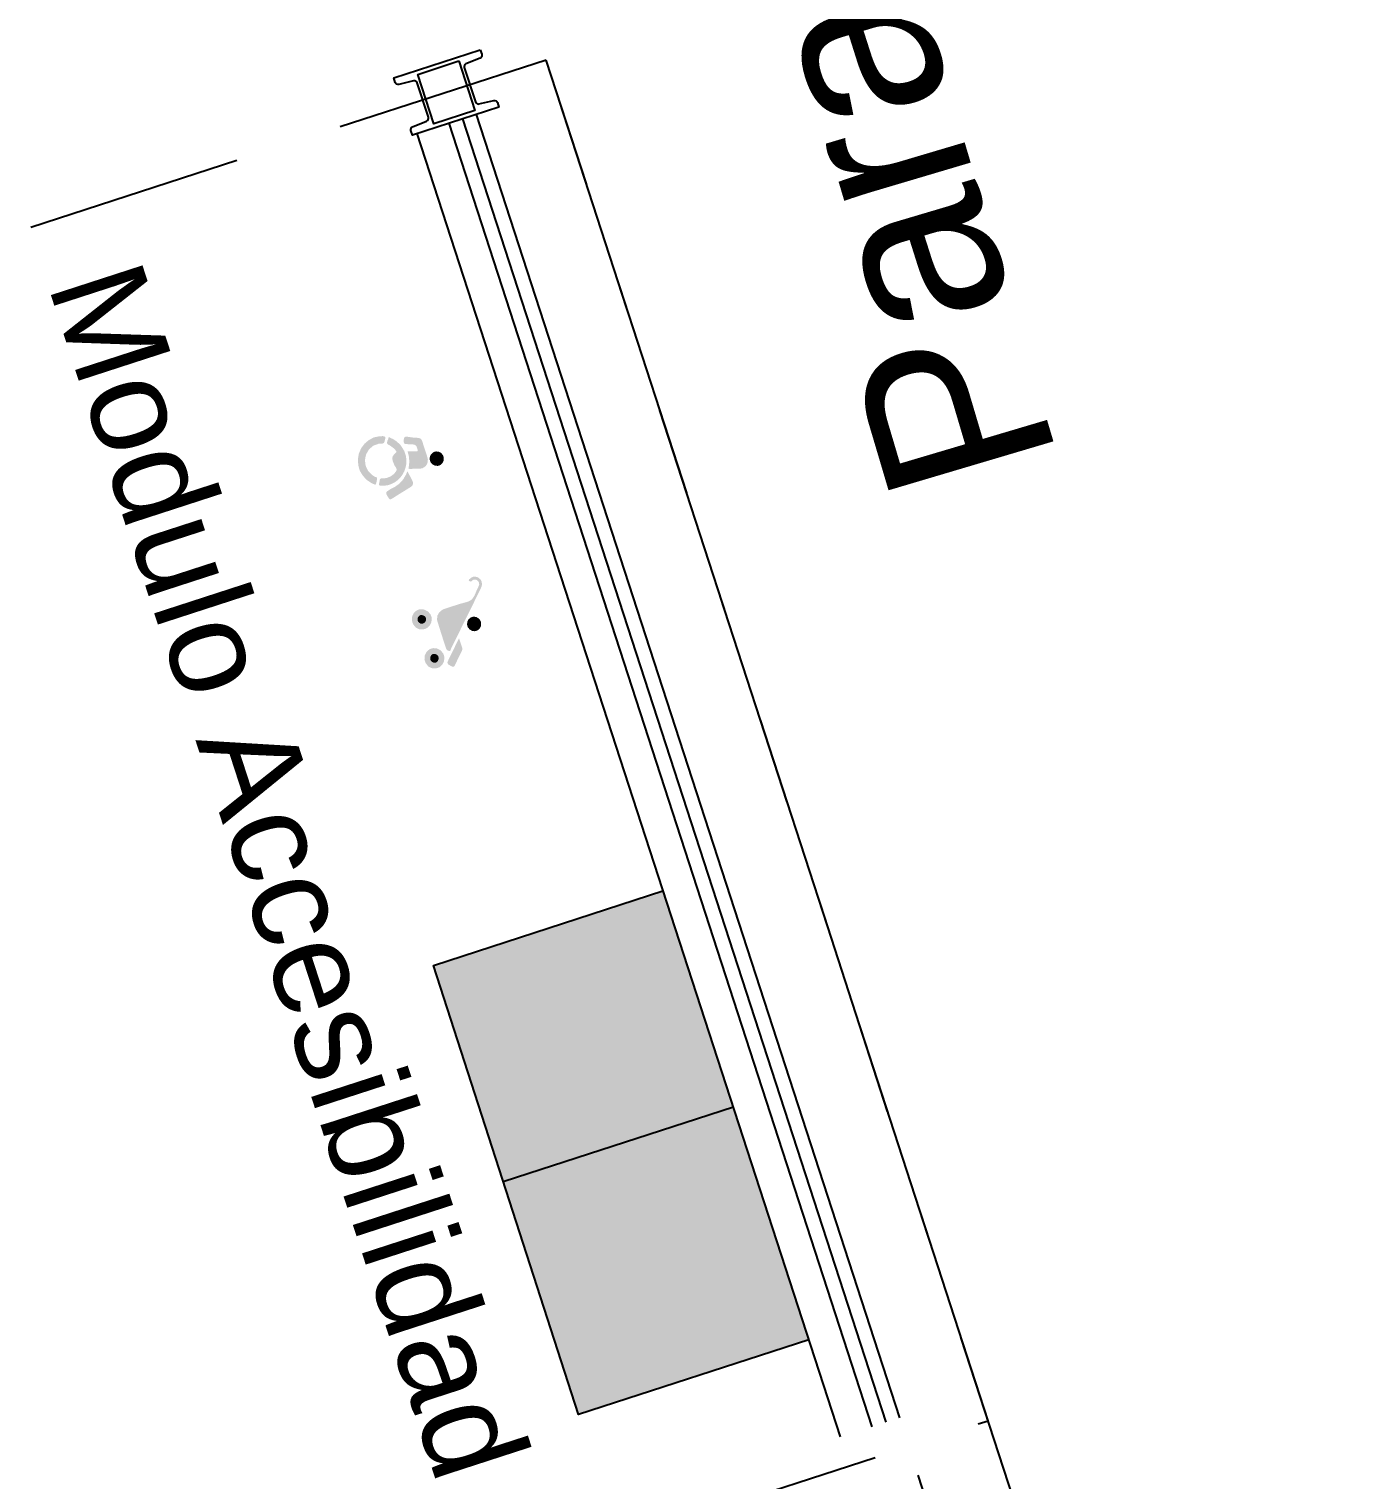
# Model space of a CAD drawing. Header units: metres. Extents: x -296 to 345, y -1036 to 474.
# Drawn here: x 54.275 to 57.322, y -54.712 to -51.367 of the extents above; entities that cross this region are included whole.
import ezdxf

# ---------------------------------------------------------------- set-up
doc = ezdxf.new("R2010")
doc.units = ezdxf.units.M
doc.linetypes.add('HIDDENX2', pattern=[0.75, 0.5, -0.25])
for name, color, linetype in [('DGPRO_Aclaraciones', 6, 'Continuous'), ('DGPRO_Paradores nuevos', 1, 'Continuous'), ('H', 253, 'Continuous'), ('paradas', 7, 'Continuous')]:
    doc.layers.add(name, color=color, linetype=linetype)
doc.styles.get("Standard").update_dxf_attribs({"font": 'arial.ttf'})

# ---------------------------------------------------------------- blocks, each defined once
blk = doc.blocks.new('accesibilidad')
at = {"layer": 'H', "linetype": 'Continuous'}
for points in [[(6074.8517, 3720.5157), (6074.859, 3720.5152), (6074.8723, 3720.512), (6074.8844, 3720.5057), (6074.8945, 3720.4969), (6074.902, 3720.4863), (6074.9071, 3720.4742), (6074.9093, 3720.4611), (6074.9078, 3720.4476), (6074.9058, 3720.4408), (6074.905, 3720.439), (6074.9038, 3720.4373), (6074.9028, 3720.4365), (6074.902, 3720.436), (6074.9008, 3720.436), (6074.8988, 3720.4368), (6074.8973, 3720.438), (6074.8957, 3720.4388), (6074.8927, 3720.4405), (6074.891, 3720.442), (6074.89, 3720.4433), (6074.8897, 3720.4451), (6074.8897, 3720.4473), (6074.8902, 3720.4488), (6074.892, 3720.4556), (6074.8915, 3720.4687), (6074.8864, 3720.4805), (6074.8779, 3720.4901), (6074.8718, 3720.4938), (6074.8658, 3720.4969), (6074.8532, 3720.4994), (6074.8407, 3720.4979), (6074.8286, 3720.4921), (6074.8231, 3720.4876), (6074.8223, 3720.4871), (6074.8213, 3720.4853), (6074.8203, 3720.484), (6074.8195, 3720.4833), (6074.8188, 3720.483), (6074.8175, 3720.483), (6074.817, 3720.4833), (6074.8107, 3720.4863), (6074.8052, 3720.4901), (6074.8047, 3720.4918), (6074.8054, 3720.4928), (6074.8065, 3720.4938), (6074.8067, 3720.4944), (6074.8107, 3720.4989), (6074.8208, 3720.5067), (6074.8326, 3720.5125), (6074.8452, 3720.5155), (6074.8517, 3720.5157)], [(6074.3816, 3720.5082), (6074.3813, 3720.4954), (6074.3793, 3720.4951), (6074.3758, 3720.4933), (6074.373, 3720.4908), (6074.3715, 3720.4873), (6074.3712, 3720.4853), (6074.3715, 3720.4833), (6074.3732, 3720.48), (6074.3763, 3720.4773), (6074.3798, 3720.4757), (6074.3818, 3720.4757), (6074.3838, 3720.4757), (6074.3873, 3720.4775), (6074.3901, 3720.4803), (6074.3913, 3720.483), (6074.3919, 3720.4848), (6074.3919, 3720.4858), (6074.3916, 3720.4878), (6074.3898, 3720.4911), (6074.3871, 3720.4939), (6074.3833, 3720.4951), (6074.3813, 3720.4954), (6074.3816, 3720.5082), (6074.3866, 3720.5079), (6074.3949, 3720.5044), (6074.4014, 3720.4981), (6074.4049, 3720.4898), (6074.4052, 3720.4853), (6074.4047, 3720.4808), (6074.4012, 3720.4727), (6074.3949, 3720.4664), (6074.3866, 3720.4629), (6074.3818, 3720.4624), (6074.3773, 3720.4627), (6074.3687, 3720.4662), (6074.3622, 3720.4725), (6074.3584, 3720.4808), (6074.3582, 3720.4853), (6074.3584, 3720.4901), (6074.3619, 3720.4984), (6074.3682, 3720.5047), (6074.3768, 3720.5079), (6074.3816, 3720.5082)], [(6074.3813, 3720.4954), (6074.3833, 3720.4951), (6074.3871, 3720.4939), (6074.3898, 3720.4911), (6074.3916, 3720.4878), (6074.3919, 3720.4858), (6074.3919, 3720.4848), (6074.3913, 3720.483), (6074.3901, 3720.4803), (6074.3873, 3720.4775), (6074.3838, 3720.4757), (6074.3818, 3720.4757), (6074.3798, 3720.4757), (6074.3763, 3720.4773), (6074.3732, 3720.48), (6074.3715, 3720.4833), (6074.3712, 3720.4853), (6074.3715, 3720.4873), (6074.373, 3720.4908), (6074.3758, 3720.4933), (6074.3793, 3720.4951), (6074.3813, 3720.4954)], [(6074.4764, 3720.5082), (6074.4759, 3720.4954), (6074.4738, 3720.4951), (6074.4703, 3720.4936), (6074.4676, 3720.4911), (6074.4663, 3720.4876), (6074.466, 3720.4856), (6074.4663, 3720.4835), (6074.4678, 3720.48), (6074.4706, 3720.4773), (6074.4741, 3720.4757), (6074.4761, 3720.4757), (6074.4781, 3720.4757), (6074.4816, 3720.4775), (6074.4844, 3720.4803), (6074.4859, 3720.4838), (6074.4862, 3720.4856), (6074.4859, 3720.4876), (6074.4844, 3720.4911), (6074.4816, 3720.4936), (6074.4779, 3720.4951), (6074.4759, 3720.4954), (6074.4764, 3720.5082), (6074.4811, 3720.5079), (6074.4894, 3720.5044), (6074.4957, 3720.4984), (6074.4993, 3720.4903), (6074.4998, 3720.4858), (6074.4993, 3720.4813), (6074.4957, 3720.473), (6074.4892, 3720.4664), (6074.4809, 3720.4629), (6074.4761, 3720.4624), (6074.4713, 3720.4627), (6074.463, 3720.4664), (6074.4565, 3720.4727), (6074.453, 3720.481), (6074.4527, 3720.4858), (6074.453, 3720.4903), (6074.4565, 3720.4986), (6074.4628, 3720.5047), (6074.4713, 3720.5079), (6074.4764, 3720.5082)], [(6074.4759, 3720.4954), (6074.4779, 3720.4951), (6074.4816, 3720.4936), (6074.4844, 3720.4911), (6074.4859, 3720.4876), (6074.4862, 3720.4856), (6074.4859, 3720.4838), (6074.4844, 3720.4803), (6074.4816, 3720.4775), (6074.4781, 3720.4757), (6074.4761, 3720.4757), (6074.4741, 3720.4757), (6074.4706, 3720.4773), (6074.4678, 3720.48), (6074.4663, 3720.4835), (6074.466, 3720.4856), (6074.4663, 3720.4876), (6074.4676, 3720.4911), (6074.4703, 3720.4936), (6074.4738, 3720.4951), (6074.4759, 3720.4954)], [(6074.8019, 3720.4835), (6074.8034, 3720.483), (6074.8044, 3720.4825), (6074.8077, 3720.4805), (6074.811, 3720.4788), (6074.8122, 3720.4783), (6074.8132, 3720.4772), (6074.8138, 3720.4767), (6074.814, 3720.476), (6074.814, 3720.4752), (6074.814, 3720.4737), (6074.8135, 3720.4725), (6074.8122, 3720.4682), (6074.8112, 3720.4597), (6074.812, 3720.4513), (6074.815, 3720.443), (6074.8173, 3720.4393), (6074.8183, 3720.4378), (6074.8203, 3720.4355), (6074.8221, 3720.4342), (6074.8233, 3720.434), (6074.8256, 3720.434), (6074.8276, 3720.4342), (6074.8336, 3720.4358), (6074.8402, 3720.4363), (6074.8439, 3720.4365), (6074.85, 3720.4358), (6074.8547, 3720.433), (6074.8583, 3720.4282), (6074.8595, 3720.4249), (6074.8603, 3720.4237), (6074.861, 3720.4224), (6074.8618, 3720.4219), (6074.8625, 3720.4219), (6074.8633, 3720.4219), (6074.8646, 3720.4224), (6074.8656, 3720.4227), (6074.8703, 3720.4247), (6074.8786, 3720.4305), (6074.8824, 3720.4337), (6074.8834, 3720.435), (6074.8857, 3720.436), (6074.8877, 3720.4363), (6074.8895, 3720.4355), (6074.892, 3720.434), (6074.895, 3720.4312), (6074.8967, 3720.4302), (6074.8975, 3720.4297), (6074.8985, 3720.4292), (6074.8988, 3720.4287), (6074.8988, 3720.4272), (6074.8978, 3720.4259), (6074.8957, 3720.4244), (6074.8952, 3720.4237), (6074.8922, 3720.4204), (6074.8854, 3720.4149), (6074.8744, 3720.4083), (6074.858, 3720.4041), (6074.8452, 3720.4041), (6074.8369, 3720.4058), (6074.8329, 3720.4071), (6074.8283, 3720.4088), (6074.8205, 3720.4131), (6074.8135, 3720.4184), (6074.8075, 3720.4244), (6074.8027, 3720.4312), (6074.7987, 3720.4388), (6074.7961, 3720.4471), (6074.7946, 3720.4559), (6074.7946, 3720.4606), (6074.7946, 3720.4652), (6074.7966, 3720.4752), (6074.7984, 3720.4805), (6074.7989, 3720.4815), (6074.7999, 3720.4828), (6074.8004, 3720.4833), (6074.8012, 3720.4835), (6074.8019, 3720.4835)], [(6074.3622, 3720.4601), (6074.3639, 3720.4594), (6074.3672, 3720.4566), (6074.3707, 3720.4534), (6074.3886, 3720.436), (6074.408, 3720.4171), (6074.3989, 3720.4171), (6074.3919, 3720.4171), (6074.3848, 3720.4171), (6074.3836, 3720.4174), (6074.3813, 3720.4179), (6074.3783, 3720.4199), (6074.3763, 3720.4217), (6074.3642, 3720.4337), (6074.3516, 3720.4456), (6074.3506, 3720.4466), (6074.3496, 3720.4481), (6074.3494, 3720.4488), (6074.3494, 3720.4498), (6074.3496, 3720.4508), (6074.3506, 3720.4521), (6074.3519, 3720.4534), (6074.3549, 3720.4564), (6074.3584, 3720.4594), (6074.3604, 3720.4601), (6074.3622, 3720.4601)], [(6074.4276, 3720.4529), (6074.4603, 3720.4526), (6074.4651, 3720.4521), (6074.4733, 3720.4483), (6074.4791, 3720.442), (6074.4824, 3720.4335), (6074.4829, 3720.4287), (6074.4829, 3720.4131), (6074.4829, 3720.3975), (6074.4829, 3720.396), (6074.4829, 3720.3945), (6074.4829, 3720.393), (6074.4826, 3720.3852), (6074.4819, 3720.3734), (6074.4826, 3720.3658), (6074.4839, 3720.3626), (6074.4857, 3720.359), (6074.4909, 3720.3527), (6074.5008, 3720.3442), (6074.507, 3720.3384), (6074.5086, 3720.3369), (6074.5118, 3720.3346), (6074.5153, 3720.3339), (6074.5191, 3720.3344), (6074.5211, 3720.3354), (6074.5229, 3720.3366), (6074.5252, 3720.3394), (6074.5262, 3720.3427), (6074.5257, 3720.3465), (6074.5247, 3720.3482), (6074.5242, 3720.3492), (6074.5242, 3720.3505), (6074.5242, 3720.3512), (6074.5247, 3720.3522), (6074.5257, 3720.3533), (6074.5264, 3720.3538), (6074.5269, 3720.3543), (6074.5282, 3720.3545), (6074.5289, 3720.3543), (6074.5294, 3720.3538), (6074.5302, 3720.353), (6074.5307, 3720.3512), (6074.5309, 3720.3507), (6074.532, 3720.3482), (6074.533, 3720.3432), (6074.532, 3720.3387), (6074.5297, 3720.3344), (6074.5279, 3720.3324), (6074.5257, 3720.3304), (6074.5214, 3720.3281), (6074.5166, 3720.3274), (6074.5116, 3720.3281), (6074.5091, 3720.3289), (6074.5068, 3720.3301), (6074.503, 3720.3331), (6074.5013, 3720.3346), (6074.4459, 3720.3885), (6074.3908, 3720.4423), (6074.3901, 3720.4428), (6074.3883, 3720.4438), (6074.3873, 3720.4448), (6074.3868, 3720.4456), (6074.3866, 3720.4463), (6074.3868, 3720.4473), (6074.3871, 3720.4478), (6074.3883, 3720.4498), (6074.3911, 3720.4521), (6074.3936, 3720.4526), (6074.3949, 3720.4529), (6074.4276, 3720.4529)], [(6074.7758, 3720.4742), (6074.7775, 3720.474), (6074.7785, 3720.4737), (6074.7795, 3720.4732), (6074.7803, 3720.4727), (6074.7813, 3720.471), (6074.7828, 3720.4662), (6074.7841, 3720.4611), (6074.7843, 3720.4597), (6074.7846, 3720.4581), (6074.7856, 3720.4513), (6074.7894, 3720.4388), (6074.7961, 3720.427), (6074.8054, 3720.4166), (6074.8112, 3720.4116), (6074.7979, 3720.4093), (6074.7866, 3720.4076), (6074.7841, 3720.4073), (6074.78, 3720.4081), (6074.777, 3720.4101), (6074.775, 3720.4136), (6074.7743, 3720.4159), (6074.768, 3720.4413), (6074.7617, 3720.4664), (6074.7614, 3720.4677), (6074.7617, 3720.4689), (6074.7617, 3720.4697), (6074.7622, 3720.4702), (6074.7627, 3720.4707), (6074.7639, 3720.4712), (6074.7652, 3720.4717), (6074.7705, 3720.4732), (6074.7758, 3720.4742)], [(6074.4291, 3720.3902), (6074.4326, 3720.3897), (6074.4386, 3720.3872), (6074.4429, 3720.3827), (6074.4452, 3720.3769), (6074.4454, 3720.3734), (6074.4452, 3720.3701), (6074.4424, 3720.3643), (6074.4379, 3720.36), (6074.4321, 3720.3578), (6074.4288, 3720.3575), (6074.4256, 3720.3578), (6074.4195, 3720.3603), (6074.4147, 3720.3648), (6074.4122, 3720.3709), (6074.412, 3720.3741), (6074.4122, 3720.3774), (6074.415, 3720.3832), (6074.4195, 3720.3875), (6074.4256, 3720.39), (6074.4291, 3720.3902)], [(6074.8165, 3720.4071), (6074.8173, 3720.4071), (6074.818, 3720.4066), (6074.8185, 3720.4063), (6074.8228, 3720.4041), (6074.8311, 3720.4005), (6074.8447, 3720.3975), (6074.8545, 3720.3973), (6074.8517, 3720.3875), (6074.8485, 3720.3784), (6074.8482, 3720.3774), (6074.8482, 3720.3761), (6074.8482, 3720.3754), (6074.8487, 3720.3749), (6074.8492, 3720.3746), (6074.8507, 3720.3741), (6074.852, 3720.3739), (6074.8547, 3720.3739), (6074.8595, 3720.3741), (6074.8625, 3720.3756), (6074.8643, 3720.3769), (6074.8661, 3720.3802), (6074.8668, 3720.3829), (6074.8676, 3720.3854), (6074.8698, 3720.3902), (6074.8708, 3720.3925), (6074.8716, 3720.3948), (6074.8729, 3720.3973), (6074.8741, 3720.3985), (6074.8754, 3720.399), (6074.8771, 3720.399), (6074.8799, 3720.3985), (6074.8824, 3720.3975), (6074.8844, 3720.3965), (6074.8867, 3720.395), (6074.8877, 3720.394), (6074.8882, 3720.3927), (6074.8884, 3720.3915), (6074.8879, 3720.389), (6074.8869, 3720.387), (6074.8814, 3720.3759), (6074.8769, 3720.3646), (6074.8761, 3720.3628), (6074.8741, 3720.3603), (6074.8716, 3720.3585), (6074.8683, 3720.3578), (6074.8666, 3720.3578), (6074.8472, 3720.3578), (6074.8278, 3720.3578), (6074.8226, 3720.3583), (6074.816, 3720.3613), (6074.8125, 3720.3641), (6074.8097, 3720.3676), (6074.808, 3720.3719), (6074.8072, 3720.3764), (6074.8077, 3720.3812), (6074.8082, 3720.3837), (6074.8115, 3720.394), (6074.8145, 3720.4041), (6074.8148, 3720.4048), (6074.8153, 3720.4061), (6074.8155, 3720.4066), (6074.816, 3720.4068), (6074.8165, 3720.4071)], [(6074.8175, 3720.3545), (6074.821, 3720.3545), (6074.8271, 3720.352), (6074.8316, 3720.3477), (6074.8344, 3720.3417), (6074.8346, 3720.3384), (6074.8344, 3720.3349), (6074.8319, 3720.3291), (6074.8276, 3720.3246), (6074.8215, 3720.3223), (6074.818, 3720.3221), (6074.8145, 3720.3223), (6074.8085, 3720.3248), (6074.8039, 3720.3291), (6074.8014, 3720.3349), (6074.8012, 3720.3384), (6074.8014, 3720.3414), (6074.8039, 3720.3472), (6074.8085, 3720.3517), (6074.8143, 3720.3543), (6074.8175, 3720.3545)]]:
    blk.add_hatch(color=7, dxfattribs=at).paths.add_polyline_path(points)
blk = doc.blocks.new('A$C07AB3025')
at = {"layer": 'paradas', "true_color": 0x939598}
h = blk.add_hatch(color=252, dxfattribs=at)
h.dxf.hatch_style = 1
h.paths.add_polyline_path([(93.0885, -499.893), (93.4247, -500.9284), (92.8934, -501.1009), (92.5583, -500.0651)])
at = {"layer": 'DGPRO_Paradores nuevos', "color": 1, "linetype": 'HIDDENX2'}
blk.add_line((94.8571, -504.2538, -1.032), (89.7605, -488.5607, -1.032), dxfattribs=at)
at = {"layer": 'DGPRO_Paradores nuevos', "color": 1, "elevation": -1.032}
blk.add_lwpolyline([(93.6762, -501.2407), (94.6526, -504.2472)], dxfattribs=at)
at = {"layer": 'paradas', "color": 1, "elevation": -1.032}
blk.add_lwpolyline([(92.6666, -497.9528), (92.67, -497.9634, -0.391021), (92.6661, -497.972), (92.6335, -497.9855, 0.391021), (92.6296, -497.9942), (92.6553, -498.0733, 0.391021), (92.6635, -498.078), (92.6978, -498.0698, -0.391021), (92.7061, -498.0744), (92.7095, -498.085), (92.5098, -498.1499), (92.5064, -498.1393, -0.391021), (92.5103, -498.1307), (92.5426, -498.1173, 0.402257), (92.5468, -498.1085), (92.5211, -498.0294, 0.391021), (92.5128, -498.0247), (92.4786, -498.0329, -0.391021), (92.4703, -498.0282), (92.4669, -498.0177)], format="xyb", close=True, dxfattribs=at)
at = {"layer": 'paradas', "color": 1, "linetype": 'HIDDENX2', "elevation": -1.032}
blk.add_lwpolyline([(93.8378, -501.1152), (92.8185, -497.9766), (90.6557, -498.679), (91.675, -501.8176), (93.8378, -501.1152)], dxfattribs=at)
at = {"layer": 'paradas', "color": 1, "elevation": -1.032}
blk.add_lwpolyline([(92.6172, -497.9788), (92.6543, -498.093), (92.5592, -498.1239), (92.5221, -498.0097)], close=True, dxfattribs=at)
for points in [[(92.5937, -498.1226), (93.57, -501.1291)], [(92.6258, -498.1122), (93.6021, -501.1186)], [(92.6568, -498.1021), (93.6332, -501.1085)], [(93.4976, -501.1526), (92.5212, -498.1462)], [(93.4247, -500.9284), (92.8934, -501.1009), (92.5583, -500.0651), (93.0897, -499.8926)], [(92.7214, -500.5631), (93.2503, -500.3913)]]:
    blk.add_lwpolyline(points, dxfattribs=at)
at = {"rotation": 107.9637239528128}
blk.add_blockref('accesibilidad', (5505.1089, -5130.1714, -14.398), dxfattribs=at)
at = {"layer": 'DGPRO_Aclaraciones', "insert": (93.6212, -499.0127, -1.032), "char_height": 0.396737, "attachment_point": 1, "rotation": 106.532}
blk.add_mtext_dynamic_manual_height_columns('Parador con techo a definir.', width=8.089879, gutter_width=12.5, heights=[0], dxfattribs=at)
at = {"layer": 'paradas', "color": 1, "insert": (91.8794, -498.426, -1.032), "char_height": 0.222192, "attachment_point": 1, "rotation": 287.9922}
blk.add_mtext_dynamic_manual_height_columns('Modulo Accesibilidad', width=3.558543, gutter_width=12.5, heights=[0], dxfattribs=at)

msp = doc.modelspace()

# ---------------------------------------------------------------- block references
msp.add_blockref('A$C07AB3025', (-37.3505, 446.5382, 1.032))

doc.saveas('drawing.dxf')
